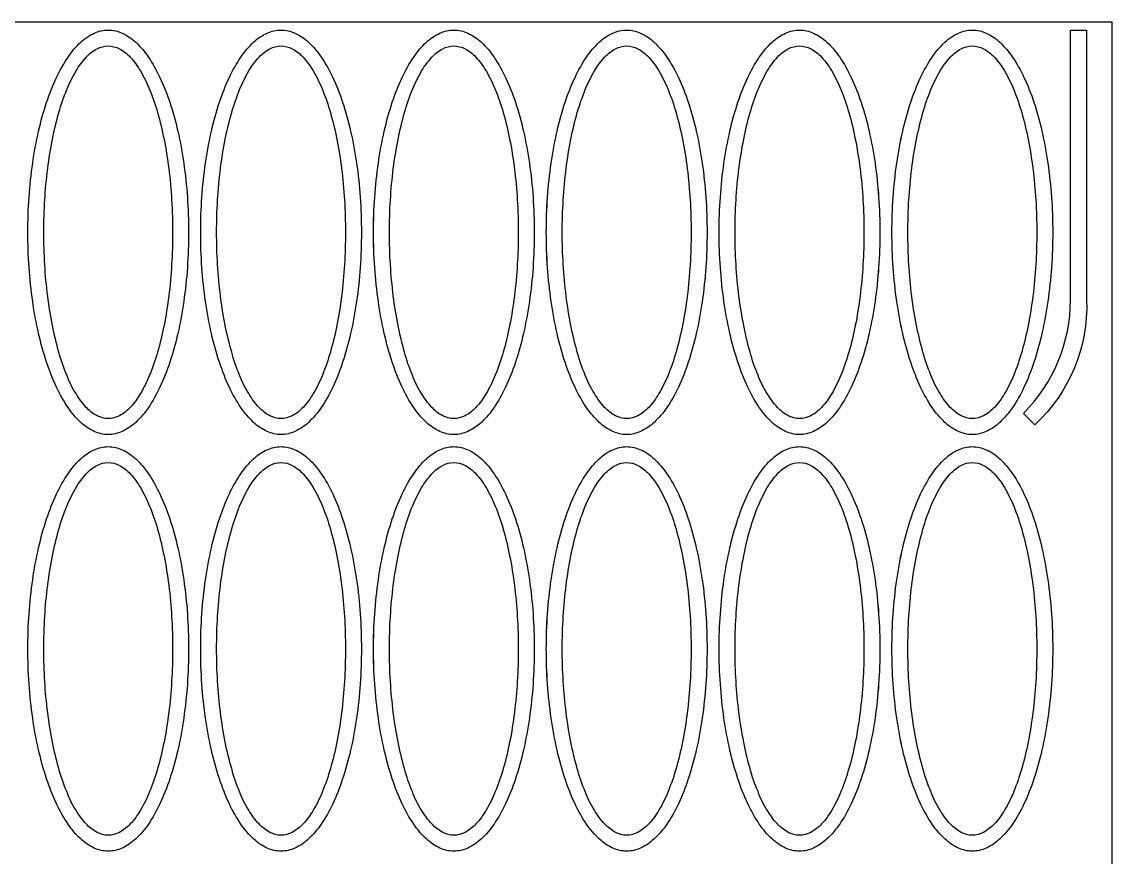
# Model space of a CAD drawing. Extents: x -15 to 2800, y 0 to 2050.
# Drawn here: x 1474 to 2800, y 1034 to 2050 of the extents above; entities that cross this region are included whole.
import ezdxf

# ---------------------------------------------------------------- set-up
doc = ezdxf.new("R2010")
doc.units = 0
doc.header["$LTSCALE"] = 41

msp = doc.modelspace()

# ---------------------------------------------------------------- linework, layer by layer
at = {"layer": 'BORDER_D0_T132.1_RK1_A0_W0_EM1'}
for points in [[(1482.74, 1751.35, -0.017435), (1481.26, 1794.06, -0.017435), (1482.74, 1836.77, -0.01836), (1487.15, 1878.18, -0.020393), (1494.35, 1917.03, -0.023968), (1504.13, 1952.15, -0.02994), (1516.17, 1982.46, -0.039878), (1530.13, 2007.05, -0.056346), (1545.57, 2025.17, -0.081333), (1562.03, 2036.26, -0.106579), (1579, 2040, -0.106579), (1595.97, 2036.26, -0.081333), (1612.43, 2025.17, -0.056346), (1627.87, 2007.05, -0.039878), (1641.83, 1982.46, -0.02994), (1653.87, 1952.15, -0.023968), (1663.65, 1917.03, -0.020393), (1670.85, 1878.18, -0.01836), (1675.26, 1836.77, -0.017435), (1676.74, 1794.06, -0.017435), (1675.26, 1751.35, -0.01836), (1670.85, 1709.94, -0.020393), (1663.65, 1671.09, -0.023968), (1653.87, 1635.97, -0.02994), (1641.83, 1605.66, -0.039879), (1627.87, 1581.07, -0.056346), (1612.43, 1562.95, -0.081333), (1595.97, 1551.86, -0.106579), (1579, 1548.12, -0.106579), (1562.03, 1551.86, -0.081333), (1545.57, 1562.95, -0.056346), (1530.13, 1581.07, -0.039879), (1516.17, 1605.66, -0.029939), (1504.13, 1635.97, -0.023968), (1494.35, 1671.09, -0.020393), (1487.15, 1709.94, -0.01836), (1482.74, 1751.35)], [(1692.93, 1751.35, -0.017435), (1691.44, 1794.06, -0.017435), (1692.93, 1836.77, -0.01836), (1697.33, 1878.18, -0.020393), (1704.54, 1917.03, -0.023968), (1714.31, 1952.15, -0.02994), (1726.35, 1982.46, -0.039878), (1740.31, 2007.05, -0.056346), (1755.75, 2025.17, -0.081333), (1772.21, 2036.26, -0.106579), (1789.18, 2040, -0.106579), (1806.15, 2036.26, -0.081333), (1822.61, 2025.17, -0.056346), (1838.05, 2007.05, -0.039878), (1852.01, 1982.46, -0.02994), (1864.05, 1952.15, -0.023968), (1873.82, 1917.03, -0.020393), (1881.03, 1878.18, -0.01836), (1885.44, 1836.77, -0.017435), (1886.92, 1794.06, -0.017435), (1885.44, 1751.35, -0.01836), (1881.03, 1709.94, -0.020393), (1873.82, 1671.09, -0.023968), (1864.05, 1635.97, -0.02994), (1852.01, 1605.66, -0.039878), (1838.05, 1581.07, -0.056346), (1822.61, 1562.95, -0.081333), (1806.15, 1551.86, -0.106578), (1789.18, 1548.12, -0.106579), (1772.21, 1551.86, -0.081333), (1755.75, 1562.95, -0.056346), (1740.31, 1581.07, -0.039879), (1726.35, 1605.66, -0.02994), (1714.31, 1635.97, -0.023968), (1704.54, 1671.09, -0.020393), (1697.33, 1709.94, -0.01836), (1692.93, 1751.35)], [(1903.1, 1751.35, -0.017435), (1901.62, 1794.06, -0.017435), (1903.1, 1836.77, -0.01836), (1907.51, 1878.18, -0.020393), (1914.71, 1917.03, -0.023968), (1924.49, 1952.15, -0.02994), (1936.53, 1982.46, -0.039878), (1950.49, 2007.05, -0.056346), (1965.93, 2025.17, -0.081333), (1982.39, 2036.26, -0.106579), (1999.36, 2040, -0.106579), (2016.33, 2036.26, -0.081333), (2032.79, 2025.17, -0.056346), (2048.23, 2007.05, -0.039878), (2062.19, 1982.46, -0.02994), (2074.23, 1952.15, -0.023968), (2084, 1917.03, -0.020393), (2091.21, 1878.18, -0.01836), (2095.61, 1836.77, -0.017435), (2097.1, 1794.06, -0.017435), (2095.61, 1751.35, -0.01836), (2091.21, 1709.94, -0.020393), (2084, 1671.09, -0.023968), (2074.23, 1635.97, -0.02994), (2062.19, 1605.66, -0.039879), (2048.23, 1581.07, -0.056346), (2032.79, 1562.95, -0.081333), (2016.33, 1551.86, -0.106579), (1999.36, 1548.12, -0.106579), (1982.39, 1551.86, -0.081333), (1965.93, 1562.95, -0.056346), (1950.49, 1581.07, -0.039879), (1936.53, 1605.66, -0.029939), (1924.49, 1635.97, -0.023968), (1914.71, 1671.09, -0.020393), (1907.51, 1709.94, -0.01836), (1903.1, 1751.35)], [(2113.28, 1751.35, -0.017435), (2111.8, 1794.06, -0.017435), (2113.28, 1836.77, -0.01836), (2117.69, 1878.18, -0.020393), (2124.9, 1917.03, -0.023968), (2134.67, 1952.15, -0.02994), (2146.71, 1982.46, -0.039878), (2160.67, 2007.05, -0.056346), (2176.11, 2025.17, -0.081333), (2192.57, 2036.26, -0.106579), (2209.54, 2040, -0.106579), (2226.51, 2036.26, -0.081333), (2242.97, 2025.17, -0.056346), (2258.41, 2007.05, -0.039878), (2272.37, 1982.46, -0.02994), (2284.41, 1952.15, -0.023968), (2294.19, 1917.03, -0.020393), (2301.39, 1878.18, -0.01836), (2305.79, 1836.77, -0.017435), (2307.28, 1794.06, -0.017435), (2305.79, 1751.35, -0.01836), (2301.39, 1709.94, -0.020393), (2294.19, 1671.09, -0.023968), (2284.41, 1635.97, -0.02994), (2272.37, 1605.66, -0.039879), (2258.41, 1581.07, -0.056346), (2242.97, 1562.95, -0.081333), (2226.51, 1551.86, -0.106578), (2209.54, 1548.12, -0.106578), (2192.57, 1551.86, -0.081333), (2176.11, 1562.95, -0.056346), (2160.67, 1581.07, -0.039878), (2146.71, 1605.66, -0.02994), (2134.67, 1635.97, -0.023968), (2124.9, 1671.09, -0.020393), (2117.69, 1709.94, -0.01836), (2113.28, 1751.35)], [(2323.47, 1751.35, -0.017435), (2321.98, 1794.06, -0.017435), (2323.47, 1836.77, -0.01836), (2327.87, 1878.18, -0.020393), (2335.07, 1917.03, -0.023968), (2344.85, 1952.15, -0.02994), (2356.89, 1982.46, -0.039878), (2370.85, 2007.05, -0.056346), (2386.29, 2025.17, -0.081333), (2402.75, 2036.26, -0.106579), (2419.72, 2040, -0.106579), (2436.69, 2036.26, -0.081333), (2453.15, 2025.17, -0.056347), (2468.59, 2007.05, -0.039878), (2482.55, 1982.46, -0.02994), (2494.59, 1952.15, -0.023968), (2504.36, 1917.03, -0.020393), (2511.57, 1878.18, -0.01836), (2515.98, 1836.77, -0.017435), (2517.46, 1794.06, -0.017435), (2515.98, 1751.35, -0.01836), (2511.57, 1709.94, -0.020393), (2504.36, 1671.09, -0.023968), (2494.59, 1635.97, -0.02994), (2482.55, 1605.66, -0.039878), (2468.59, 1581.07, -0.056347), (2453.15, 1562.95, -0.081333), (2436.69, 1551.86, -0.106578), (2419.72, 1548.12, -0.106578), (2402.75, 1551.86, -0.081333), (2386.29, 1562.95, -0.056346), (2370.85, 1581.07, -0.039879), (2356.89, 1605.66, -0.02994), (2344.85, 1635.97, -0.023968), (2335.07, 1671.09, -0.020393), (2327.87, 1709.94, -0.01836), (2323.47, 1751.35)], [(2533.65, 1751.35, -0.017435), (2532.16, 1794.06, -0.017435), (2533.65, 1836.77, -0.01836), (2538.05, 1878.18, -0.020393), (2545.25, 1917.03, -0.023968), (2555.03, 1952.15, -0.02994), (2567.07, 1982.46, -0.039878), (2581.03, 2007.05, -0.056346), (2596.47, 2025.17, -0.081333), (2612.93, 2036.26, -0.106579), (2629.9, 2040, -0.10658), (2646.87, 2036.26, -0.081333), (2663.33, 2025.17, -0.056346), (2678.77, 2007.05, -0.039878), (2692.73, 1982.46, -0.02994), (2704.77, 1952.15, -0.023968), (2714.54, 1917.03, -0.020393), (2721.75, 1878.18, -0.01836), (2726.16, 1836.77, -0.017435), (2727.64, 1794.06, -0.017435), (2726.16, 1751.35, -0.01836), (2721.75, 1709.94, -0.020393), (2714.54, 1671.09, -0.023968), (2704.77, 1635.97, -0.029939), (2692.73, 1605.66, -0.039879), (2678.77, 1581.07, -0.056346), (2663.33, 1562.95, -0.081333), (2646.87, 1551.86, -0.10658), (2629.9, 1548.12, -0.106578), (2612.93, 1551.86, -0.081333), (2596.47, 1562.95, -0.056346), (2581.03, 1581.07, -0.039879), (2567.07, 1605.66, -0.02994), (2555.03, 1635.97, -0.023968), (2545.25, 1671.09, -0.020393), (2538.05, 1709.94, -0.01836), (2533.65, 1751.35)], [(2768.83, 2040), (2768.83, 1712.08, -0.220731), (2705.85, 1560.03), (2692.03, 1573.85, 0.198912), (2749.28, 1712.08), (2749.28, 2040), (2768.83, 2040)], [(1675.26, 1244.77, -0.01836), (1670.85, 1203.36, -0.020393), (1663.65, 1164.51, -0.023968), (1653.87, 1129.39, -0.02994), (1641.83, 1099.08, -0.039878), (1627.87, 1074.49, -0.056347), (1612.43, 1056.37, -0.081332), (1595.97, 1045.28, -0.106579), (1579, 1041.54, -0.106579), (1562.03, 1045.28, -0.081332), (1545.57, 1056.37, -0.056347), (1530.13, 1074.49, -0.039878), (1516.17, 1099.08, -0.029939), (1504.13, 1129.39, -0.023968), (1494.35, 1164.51, -0.020393), (1487.15, 1203.36, -0.01836), (1482.74, 1244.77, -0.017435), (1481.26, 1287.48, -0.017435), (1482.74, 1330.19, -0.01836), (1487.15, 1371.6, -0.020393), (1494.35, 1410.45, -0.023968), (1504.13, 1445.57, -0.029939), (1516.17, 1475.88, -0.039878), (1530.13, 1500.47, -0.056347), (1545.57, 1518.59, -0.081332), (1562.03, 1529.68, -0.10658), (1579, 1533.42, -0.10658), (1595.97, 1529.68, -0.081332), (1612.43, 1518.59, -0.056347), (1627.87, 1500.47, -0.039878), (1641.83, 1475.88, -0.02994), (1653.87, 1445.57, -0.023968), (1663.65, 1410.45, -0.020393), (1670.85, 1371.6, -0.01836), (1675.26, 1330.19, -0.017435), (1676.74, 1287.48, -0.017435), (1675.26, 1244.77)], [(1885.44, 1244.77, -0.01836), (1881.03, 1203.36, -0.020393), (1873.82, 1164.51, -0.023968), (1864.05, 1129.39, -0.02994), (1852.01, 1099.08, -0.039878), (1838.05, 1074.49, -0.056347), (1822.61, 1056.37, -0.081333), (1806.15, 1045.28, -0.106579), (1789.18, 1041.54, -0.106579), (1772.21, 1045.28, -0.081333), (1755.75, 1056.37, -0.056346), (1740.31, 1074.49, -0.039878), (1726.35, 1099.08, -0.02994), (1714.31, 1129.39, -0.023968), (1704.54, 1164.51, -0.020393), (1697.33, 1203.36, -0.01836), (1692.93, 1244.77, -0.017435), (1691.44, 1287.48, -0.017435), (1692.93, 1330.19, -0.01836), (1697.33, 1371.6, -0.020393), (1704.54, 1410.45, -0.023968), (1714.31, 1445.57, -0.02994), (1726.35, 1475.88, -0.039878), (1740.31, 1500.47, -0.056346), (1755.75, 1518.59, -0.081333), (1772.21, 1529.68, -0.10658), (1789.18, 1533.42, -0.106579), (1806.15, 1529.68, -0.081333), (1822.61, 1518.59, -0.056347), (1838.05, 1500.47, -0.039878), (1852.01, 1475.88, -0.02994), (1864.05, 1445.57, -0.023968), (1873.82, 1410.45, -0.020393), (1881.03, 1371.6, -0.01836), (1885.44, 1330.19, -0.017435), (1886.92, 1287.48, -0.017435), (1885.44, 1244.77)], [(2095.61, 1244.77, -0.01836), (2091.21, 1203.36, -0.020393), (2084, 1164.51, -0.023968), (2074.23, 1129.39, -0.02994), (2062.19, 1099.08, -0.039878), (2048.23, 1074.49, -0.056347), (2032.79, 1056.37, -0.081332), (2016.33, 1045.28, -0.106579), (1999.36, 1041.54, -0.106579), (1982.39, 1045.28, -0.081332), (1965.93, 1056.37, -0.056347), (1950.49, 1074.49, -0.039878), (1936.53, 1099.08, -0.029939), (1924.49, 1129.39, -0.023968), (1914.71, 1164.51, -0.020393), (1907.51, 1203.36, -0.01836), (1903.1, 1244.77, -0.017435), (1901.62, 1287.48, -0.017435), (1903.1, 1330.19, -0.01836), (1907.51, 1371.6, -0.020393), (1914.71, 1410.45, -0.023968), (1924.49, 1445.57, -0.029939), (1936.53, 1475.88, -0.039878), (1950.49, 1500.47, -0.056347), (1965.93, 1518.59, -0.081332), (1982.39, 1529.68, -0.10658), (1999.36, 1533.42, -0.10658), (2016.33, 1529.68, -0.081332), (2032.79, 1518.59, -0.056347), (2048.23, 1500.47, -0.039878), (2062.19, 1475.88, -0.029939), (2074.23, 1445.57, -0.023968), (2084, 1410.45, -0.020393), (2091.21, 1371.6, -0.01836), (2095.61, 1330.19, -0.017435), (2097.1, 1287.48, -0.017435), (2095.61, 1244.77)], [(2305.79, 1244.77, -0.01836), (2301.39, 1203.36, -0.020393), (2294.19, 1164.51, -0.023968), (2284.41, 1129.39, -0.02994), (2272.37, 1099.08, -0.039878), (2258.41, 1074.49, -0.056346), (2242.97, 1056.37, -0.081333), (2226.51, 1045.28, -0.106579), (2209.54, 1041.54, -0.106579), (2192.57, 1045.28, -0.081333), (2176.11, 1056.37, -0.056347), (2160.67, 1074.49, -0.039878), (2146.71, 1099.08, -0.02994), (2134.67, 1129.39, -0.023968), (2124.9, 1164.51, -0.020393), (2117.69, 1203.36, -0.01836), (2113.28, 1244.77, -0.017435), (2111.8, 1287.48, -0.017435), (2113.28, 1330.19, -0.01836), (2117.69, 1371.6, -0.020393), (2124.9, 1410.45, -0.023968), (2134.67, 1445.57, -0.02994), (2146.71, 1475.88, -0.039878), (2160.67, 1500.47, -0.056347), (2176.11, 1518.59, -0.081333), (2192.57, 1529.68, -0.106579), (2209.54, 1533.42, -0.106579), (2226.51, 1529.68, -0.081333), (2242.97, 1518.59, -0.056346), (2258.41, 1500.47, -0.039878), (2272.37, 1475.88, -0.02994), (2284.41, 1445.57, -0.023968), (2294.19, 1410.45, -0.020393), (2301.39, 1371.6, -0.01836), (2305.79, 1330.19, -0.017435), (2307.28, 1287.48, -0.017435), (2305.79, 1244.77)], [(2515.98, 1244.77, -0.01836), (2511.57, 1203.36, -0.020393), (2504.36, 1164.51, -0.023968), (2494.59, 1129.39, -0.02994), (2482.55, 1099.08, -0.039878), (2468.59, 1074.49, -0.056347), (2453.15, 1056.37, -0.081333), (2436.69, 1045.28, -0.106579), (2419.72, 1041.54, -0.106579), (2402.75, 1045.28, -0.081333), (2386.29, 1056.37, -0.056346), (2370.85, 1074.49, -0.039878), (2356.89, 1099.08, -0.02994), (2344.85, 1129.39, -0.023968), (2335.07, 1164.51, -0.020393), (2327.87, 1203.36, -0.01836), (2323.47, 1244.77, -0.017435), (2321.98, 1287.48, -0.017435), (2323.47, 1330.19, -0.01836), (2327.87, 1371.6, -0.020393), (2335.07, 1410.45, -0.023968), (2344.85, 1445.57, -0.02994), (2356.89, 1475.88, -0.039878), (2370.85, 1500.47, -0.056346), (2386.29, 1518.59, -0.081333), (2402.75, 1529.68, -0.106579), (2419.72, 1533.42, -0.106579), (2436.69, 1529.68, -0.081333), (2453.15, 1518.59, -0.056347), (2468.59, 1500.47, -0.039878), (2482.55, 1475.88, -0.02994), (2494.59, 1445.57, -0.023968), (2504.36, 1410.45, -0.020393), (2511.57, 1371.6, -0.01836), (2515.98, 1330.19, -0.017435), (2517.46, 1287.48, -0.017435), (2515.98, 1244.77)], [(2727.64, 1287.48, -0.017435), (2726.16, 1244.77, -0.01836), (2721.75, 1203.36, -0.020393), (2714.54, 1164.51, -0.023968), (2704.77, 1129.39, -0.029939), (2692.73, 1099.08, -0.039878), (2678.77, 1074.49, -0.056346), (2663.33, 1056.37, -0.081333), (2646.87, 1045.28, -0.10658), (2629.9, 1041.54, -0.106579), (2612.93, 1045.28, -0.081333), (2596.47, 1056.37, -0.056346), (2581.03, 1074.49, -0.039878), (2567.07, 1099.08, -0.02994), (2555.03, 1129.39, -0.023968), (2545.25, 1164.51, -0.020393), (2538.05, 1203.36, -0.01836), (2533.65, 1244.77, -0.017435), (2532.16, 1287.48, -0.017435), (2533.65, 1330.19, -0.01836), (2538.05, 1371.6, -0.020393), (2545.25, 1410.45, -0.023968), (2555.03, 1445.57, -0.02994), (2567.07, 1475.88, -0.039878), (2581.03, 1500.47, -0.056346), (2596.47, 1518.59, -0.081333), (2612.93, 1529.68, -0.106579), (2629.9, 1533.42, -0.10658), (2646.87, 1529.68, -0.081333), (2663.33, 1518.59, -0.056346), (2678.77, 1500.47, -0.039878), (2692.73, 1475.88, -0.029939), (2704.77, 1445.57, -0.023968), (2714.54, 1410.45, -0.020393), (2721.75, 1371.6, -0.01836), (2726.16, 1330.19, -0.017435), (2727.64, 1287.48)]]:
    msp.add_lwpolyline(points, format="xyb", close=True, dxfattribs=at)
at = {"layer": 'BORDER_D0_T132_RK1_A0_W0_EM1_RI1_ID0021'}
for points in [[(1579, 2040, -0.106572), (1595.97, 2036.26, -0.08133), (1612.43, 2025.17, -0.056348), (1627.87, 2007.05, -0.039883), (1641.83, 1982.46, -0.029934), (1653.87, 1952.15, -0.02397), (1663.64, 1917.03, -0.020392), (1670.85, 1878.18, -0.01836), (1675.25, 1836.77, -0.017437), (1676.74, 1794.06, -0.017437), (1675.25, 1751.35, -0.01836), (1670.85, 1709.94, -0.020392), (1663.64, 1671.09, -0.02397), (1653.87, 1635.97, -0.029934), (1641.83, 1605.66, -0.039883), (1627.87, 1581.07, -0.056348), (1612.43, 1562.95, -0.08133), (1595.97, 1551.86, -0.106572), (1579, 1548.12, -0.106572), (1562.03, 1551.86, -0.081329), (1545.57, 1562.95, -0.056349), (1530.13, 1581.07, -0.039882), (1516.17, 1605.66, -0.029934), (1504.13, 1635.97, -0.02397), (1494.36, 1671.09, -0.020392), (1487.15, 1709.94, -0.01836), (1482.75, 1751.35, -0.017437), (1481.26, 1794.06, -0.017436), (1482.75, 1836.77, -0.01836), (1487.15, 1878.18, -0.020392), (1494.36, 1917.03, -0.02397), (1504.13, 1952.15, -0.029934), (1516.17, 1982.46, -0.039882), (1530.13, 2007.05, -0.056348), (1545.57, 2025.17, -0.081329), (1562.03, 2036.26, -0.106572), (1579, 2040)], [(1789.18, 2040, -0.106572), (1806.15, 2036.26, -0.08133), (1822.61, 2025.17, -0.056348), (1838.05, 2007.05, -0.039883), (1852.01, 1982.46, -0.029934), (1864.05, 1952.15, -0.02397), (1873.82, 1917.03, -0.020392), (1881.03, 1878.18, -0.01836), (1885.43, 1836.77, -0.017437), (1886.92, 1794.06, -0.017437), (1885.43, 1751.35, -0.01836), (1881.03, 1709.94, -0.020392), (1873.82, 1671.09, -0.02397), (1864.05, 1635.97, -0.029934), (1852.01, 1605.66, -0.039883), (1838.05, 1581.07, -0.056348), (1822.61, 1562.95, -0.08133), (1806.15, 1551.86, -0.106572), (1789.18, 1548.12, -0.106572), (1772.21, 1551.86, -0.081329), (1755.75, 1562.95, -0.056349), (1740.31, 1581.07, -0.039882), (1726.35, 1605.66, -0.029934), (1714.31, 1635.97, -0.02397), (1704.54, 1671.09, -0.020392), (1697.33, 1709.94, -0.01836), (1692.93, 1751.35, -0.017437), (1691.44, 1794.06, -0.017436), (1692.93, 1836.77, -0.01836), (1697.33, 1878.18, -0.020392), (1704.54, 1917.03, -0.02397), (1714.31, 1952.15, -0.029934), (1726.35, 1982.46, -0.039882), (1740.31, 2007.05, -0.056348), (1755.75, 2025.17, -0.081329), (1772.21, 2036.26, -0.106572), (1789.18, 2040)], [(1999.36, 2040, -0.106572), (2016.33, 2036.26, -0.08133), (2032.79, 2025.17, -0.056348), (2048.23, 2007.05, -0.039882), (2062.19, 1982.46, -0.029934), (2074.23, 1952.15, -0.02397), (2084, 1917.03, -0.020392), (2091.21, 1878.18, -0.01836), (2095.61, 1836.77, -0.017437), (2097.1, 1794.06, -0.017437), (2095.61, 1751.35, -0.01836), (2091.21, 1709.94, -0.020392), (2084, 1671.09, -0.02397), (2074.23, 1635.97, -0.029934), (2062.19, 1605.66, -0.039882), (2048.23, 1581.07, -0.056348), (2032.79, 1562.95, -0.08133), (2016.33, 1551.86, -0.106572), (1999.36, 1548.12, -0.106572), (1982.39, 1551.86, -0.08133), (1965.93, 1562.95, -0.056348), (1950.49, 1581.07, -0.039882), (1936.53, 1605.66, -0.029934), (1924.49, 1635.97, -0.02397), (1914.72, 1671.09, -0.020392), (1907.51, 1709.94, -0.01836), (1903.11, 1751.35, -0.017437), (1901.62, 1794.06, -0.017436), (1903.11, 1836.77, -0.01836), (1907.51, 1878.18, -0.020392), (1914.72, 1917.03, -0.02397), (1924.49, 1952.15, -0.029934), (1936.53, 1982.46, -0.039882), (1950.49, 2007.05, -0.056348), (1965.93, 2025.17, -0.08133), (1982.39, 2036.26, -0.106572), (1999.36, 2040)], [(2209.54, 2040, -0.106572), (2226.51, 2036.26, -0.081329), (2242.97, 2025.17, -0.056348), (2258.41, 2007.05, -0.039882), (2272.37, 1982.46, -0.029934), (2284.41, 1952.15, -0.02397), (2294.18, 1917.03, -0.020392), (2301.39, 1878.18, -0.01836), (2305.79, 1836.77, -0.017437), (2307.28, 1794.06, -0.017437), (2305.79, 1751.35, -0.01836), (2301.39, 1709.94, -0.020392), (2294.18, 1671.09, -0.02397), (2284.41, 1635.97, -0.029934), (2272.37, 1605.66, -0.039882), (2258.41, 1581.07, -0.056349), (2242.97, 1562.95, -0.081329), (2226.51, 1551.86, -0.106572), (2209.54, 1548.12, -0.106572), (2192.57, 1551.86, -0.081329), (2176.11, 1562.95, -0.056348), (2160.67, 1581.07, -0.039883), (2146.71, 1605.66, -0.029934), (2134.67, 1635.97, -0.02397), (2124.9, 1671.09, -0.020392), (2117.69, 1709.94, -0.01836), (2113.29, 1751.35, -0.017437), (2111.8, 1794.06, -0.017436), (2113.29, 1836.77, -0.01836), (2117.69, 1878.18, -0.020392), (2124.9, 1917.03, -0.02397), (2134.67, 1952.15, -0.029934), (2146.71, 1982.46, -0.039883), (2160.67, 2007.05, -0.056348), (2176.11, 2025.17, -0.081329), (2192.57, 2036.26, -0.106572), (2209.54, 2040)], [(2419.72, 2040, -0.106572), (2436.69, 2036.26, -0.081329), (2453.15, 2025.17, -0.056349), (2468.59, 2007.05, -0.039882), (2482.55, 1982.46, -0.029934), (2494.59, 1952.15, -0.02397), (2504.36, 1917.03, -0.020392), (2511.57, 1878.18, -0.01836), (2515.97, 1836.77, -0.017437), (2517.46, 1794.06, -0.017437), (2515.97, 1751.35, -0.01836), (2511.57, 1709.94, -0.020392), (2504.36, 1671.09, -0.02397), (2494.59, 1635.97, -0.029934), (2482.55, 1605.66, -0.039882), (2468.59, 1581.07, -0.056349), (2453.15, 1562.95, -0.081329), (2436.69, 1551.86, -0.106572), (2419.72, 1548.12, -0.106572), (2402.75, 1551.86, -0.081329), (2386.29, 1562.95, -0.056348), (2370.85, 1581.07, -0.039883), (2356.89, 1605.66, -0.029934), (2344.85, 1635.97, -0.02397), (2335.08, 1671.09, -0.020392), (2327.87, 1709.94, -0.01836), (2323.47, 1751.35, -0.017437), (2321.98, 1794.06, -0.017436), (2323.47, 1836.77, -0.01836), (2327.87, 1878.18, -0.020392), (2335.08, 1917.03, -0.02397), (2344.85, 1952.15, -0.029934), (2356.89, 1982.46, -0.039883), (2370.85, 2007.05, -0.056348), (2386.29, 2025.17, -0.081329), (2402.75, 2036.26, -0.106572), (2419.72, 2040)], [(2629.9, 2040, -0.106572), (2646.87, 2036.26, -0.081329), (2663.33, 2025.17, -0.056348), (2678.77, 2007.05, -0.039882), (2692.73, 1982.46, -0.029934), (2704.77, 1952.15, -0.02397), (2714.54, 1917.03, -0.020392), (2721.75, 1878.18, -0.01836), (2726.15, 1836.77, -0.017437), (2727.64, 1794.06, -0.017437), (2726.15, 1751.35, -0.01836), (2721.75, 1709.94, -0.020392), (2714.54, 1671.09, -0.02397), (2704.77, 1635.97, -0.029934), (2692.73, 1605.66, -0.039882), (2678.77, 1581.07, -0.056349), (2663.33, 1562.95, -0.081329), (2646.87, 1551.86, -0.106572), (2629.9, 1548.12, -0.106572), (2612.93, 1551.86, -0.081329), (2596.47, 1562.95, -0.056348), (2581.03, 1581.07, -0.039883), (2567.07, 1605.66, -0.029934), (2555.03, 1635.97, -0.02397), (2545.26, 1671.09, -0.020392), (2538.05, 1709.94, -0.01836), (2533.65, 1751.35, -0.017437), (2532.16, 1794.06, -0.017436), (2533.65, 1836.77, -0.01836), (2538.05, 1878.18, -0.020392), (2545.26, 1917.03, -0.02397), (2555.03, 1952.15, -0.029934), (2567.07, 1982.46, -0.039883), (2581.03, 2007.05, -0.056348), (2596.47, 2025.17, -0.081329), (2612.93, 2036.26, -0.106572), (2629.9, 2040)], [(1579, 1533.42, -0.106572), (1595.97, 1529.68, -0.081329), (1612.43, 1518.59, -0.056349), (1627.87, 1500.47, -0.039882), (1641.83, 1475.88, -0.029934), (1653.87, 1445.57, -0.02397), (1663.64, 1410.45, -0.020392), (1670.85, 1371.6, -0.01836), (1675.25, 1330.19, -0.017437), (1676.74, 1287.48, -0.017437), (1675.25, 1244.77, -0.01836), (1670.85, 1203.36, -0.020392), (1663.64, 1164.51, -0.02397), (1653.87, 1129.39, -0.029934), (1641.83, 1099.08, -0.039883), (1627.87, 1074.49, -0.056348), (1612.43, 1056.37, -0.08133), (1595.97, 1045.28, -0.106572), (1579, 1041.54, -0.106572), (1562.03, 1045.28, -0.081329), (1545.57, 1056.37, -0.056349), (1530.13, 1074.49, -0.039882), (1516.17, 1099.08, -0.029934), (1504.13, 1129.39, -0.02397), (1494.36, 1164.51, -0.020392), (1487.15, 1203.36, -0.01836), (1482.75, 1244.77, -0.017436), (1481.26, 1287.48, -0.017437), (1482.75, 1330.19, -0.01836), (1487.15, 1371.6, -0.020392), (1494.36, 1410.45, -0.02397), (1504.13, 1445.57, -0.029934), (1516.17, 1475.88, -0.039882), (1530.13, 1500.47, -0.056349), (1545.57, 1518.59, -0.081329), (1562.03, 1529.68, -0.106572), (1579, 1533.42)], [(1789.18, 1533.42, -0.106572), (1806.15, 1529.68, -0.081329), (1822.61, 1518.59, -0.056349), (1838.05, 1500.47, -0.039882), (1852.01, 1475.88, -0.029934), (1864.05, 1445.57, -0.02397), (1873.82, 1410.45, -0.020392), (1881.03, 1371.6, -0.01836), (1885.43, 1330.19, -0.017437), (1886.92, 1287.48, -0.017437), (1885.43, 1244.77, -0.01836), (1881.03, 1203.36, -0.020392), (1873.82, 1164.51, -0.02397), (1864.05, 1129.39, -0.029934), (1852.01, 1099.08, -0.039883), (1838.05, 1074.49, -0.056348), (1822.61, 1056.37, -0.08133), (1806.15, 1045.28, -0.106572), (1789.18, 1041.54, -0.106572), (1772.21, 1045.28, -0.081329), (1755.75, 1056.37, -0.056349), (1740.31, 1074.49, -0.039882), (1726.35, 1099.08, -0.029934), (1714.31, 1129.39, -0.02397), (1704.54, 1164.51, -0.020392), (1697.33, 1203.36, -0.01836), (1692.93, 1244.77, -0.017436), (1691.44, 1287.48, -0.017437), (1692.93, 1330.19, -0.01836), (1697.33, 1371.6, -0.020392), (1704.54, 1410.45, -0.02397), (1714.31, 1445.57, -0.029934), (1726.35, 1475.88, -0.039882), (1740.31, 1500.47, -0.056349), (1755.75, 1518.59, -0.081329), (1772.21, 1529.68, -0.106572), (1789.18, 1533.42)], [(1999.36, 1533.42, -0.106572), (2016.33, 1529.68, -0.081329), (2032.79, 1518.59, -0.056349), (2048.23, 1500.47, -0.039882), (2062.19, 1475.88, -0.029934), (2074.23, 1445.57, -0.02397), (2084, 1410.45, -0.020392), (2091.21, 1371.6, -0.01836), (2095.61, 1330.19, -0.017437), (2097.1, 1287.48, -0.017437), (2095.61, 1244.77, -0.01836), (2091.21, 1203.36, -0.020392), (2084, 1164.51, -0.02397), (2074.23, 1129.39, -0.029934), (2062.19, 1099.08, -0.039882), (2048.23, 1074.49, -0.056348), (2032.79, 1056.37, -0.08133), (2016.33, 1045.28, -0.106572), (1999.36, 1041.54, -0.106572), (1982.39, 1045.28, -0.08133), (1965.93, 1056.37, -0.056348), (1950.49, 1074.49, -0.039882), (1936.53, 1099.08, -0.029934), (1924.49, 1129.39, -0.02397), (1914.72, 1164.51, -0.020392), (1907.51, 1203.36, -0.01836), (1903.11, 1244.77, -0.017436), (1901.62, 1287.48, -0.017437), (1903.11, 1330.19, -0.01836), (1907.51, 1371.6, -0.020392), (1914.72, 1410.45, -0.02397), (1924.49, 1445.57, -0.029934), (1936.53, 1475.88, -0.039882), (1950.49, 1500.47, -0.056349), (1965.93, 1518.59, -0.081329), (1982.39, 1529.68, -0.106572), (1999.36, 1533.42)], [(2209.54, 1533.42, -0.106572), (2226.51, 1529.68, -0.081329), (2242.97, 1518.59, -0.056349), (2258.41, 1500.47, -0.039882), (2272.37, 1475.88, -0.029934), (2284.41, 1445.57, -0.02397), (2294.18, 1410.45, -0.020392), (2301.39, 1371.6, -0.01836), (2305.79, 1330.19, -0.017437), (2307.28, 1287.48, -0.017437), (2305.79, 1244.77, -0.01836), (2301.39, 1203.36, -0.020392), (2294.18, 1164.51, -0.02397), (2284.41, 1129.39, -0.029934), (2272.37, 1099.08, -0.039882), (2258.41, 1074.49, -0.056349), (2242.97, 1056.37, -0.081329), (2226.51, 1045.28, -0.106572), (2209.54, 1041.54, -0.106572), (2192.57, 1045.28, -0.081329), (2176.11, 1056.37, -0.056348), (2160.67, 1074.49, -0.039883), (2146.71, 1099.08, -0.029934), (2134.67, 1129.39, -0.02397), (2124.9, 1164.51, -0.020392), (2117.69, 1203.36, -0.01836), (2113.29, 1244.77, -0.017436), (2111.8, 1287.48, -0.017437), (2113.29, 1330.19, -0.01836), (2117.69, 1371.6, -0.020392), (2124.9, 1410.45, -0.02397), (2134.67, 1445.57, -0.029934), (2146.71, 1475.88, -0.039883), (2160.67, 1500.47, -0.056349), (2176.11, 1518.59, -0.081329), (2192.57, 1529.68, -0.106572), (2209.54, 1533.42)], [(2419.72, 1533.42, -0.106572), (2436.69, 1529.68, -0.081329), (2453.15, 1518.59, -0.056349), (2468.59, 1500.47, -0.039882), (2482.55, 1475.88, -0.029934), (2494.59, 1445.57, -0.02397), (2504.36, 1410.45, -0.020392), (2511.57, 1371.6, -0.01836), (2515.97, 1330.19, -0.017437), (2517.46, 1287.48, -0.017437), (2515.97, 1244.77, -0.01836), (2511.57, 1203.36, -0.020392), (2504.36, 1164.51, -0.02397), (2494.59, 1129.39, -0.029934), (2482.55, 1099.08, -0.039882), (2468.59, 1074.49, -0.056349), (2453.15, 1056.37, -0.081329), (2436.69, 1045.28, -0.106572), (2419.72, 1041.54, -0.106572), (2402.75, 1045.28, -0.081329), (2386.29, 1056.37, -0.056348), (2370.85, 1074.49, -0.039883), (2356.89, 1099.08, -0.029934), (2344.85, 1129.39, -0.02397), (2335.08, 1164.51, -0.020392), (2327.87, 1203.36, -0.01836), (2323.47, 1244.77, -0.017436), (2321.98, 1287.48, -0.017437), (2323.47, 1330.19, -0.01836), (2327.87, 1371.6, -0.020392), (2335.08, 1410.45, -0.02397), (2344.85, 1445.57, -0.029934), (2356.89, 1475.88, -0.039882), (2370.85, 1500.47, -0.056349), (2386.29, 1518.59, -0.081329), (2402.75, 1529.68, -0.106572), (2419.72, 1533.42)], [(2629.9, 1533.42, -0.106572), (2646.87, 1529.68, -0.081329), (2663.33, 1518.59, -0.056349), (2678.77, 1500.47, -0.039882), (2692.73, 1475.88, -0.029934), (2704.77, 1445.57, -0.02397), (2714.54, 1410.45, -0.020392), (2721.75, 1371.6, -0.01836), (2726.15, 1330.19, -0.017437), (2727.64, 1287.48, -0.017437), (2726.15, 1244.77, -0.01836), (2721.75, 1203.36, -0.020392), (2714.54, 1164.51, -0.02397), (2704.77, 1129.39, -0.029934), (2692.73, 1099.08, -0.039882), (2678.77, 1074.49, -0.056349), (2663.33, 1056.37, -0.081329), (2646.87, 1045.28, -0.106572), (2629.9, 1041.54, -0.106572), (2612.93, 1045.28, -0.081329), (2596.47, 1056.37, -0.056348), (2581.03, 1074.49, -0.039883), (2567.07, 1099.08, -0.029934), (2555.03, 1129.39, -0.02397), (2545.26, 1164.51, -0.020392), (2538.05, 1203.36, -0.01836), (2533.65, 1244.77, -0.017436), (2532.16, 1287.48, -0.017437), (2533.65, 1330.19, -0.01836), (2538.05, 1371.6, -0.020392), (2545.26, 1410.45, -0.02397), (2555.03, 1445.57, -0.029934), (2567.07, 1475.88, -0.039883), (2581.03, 1500.47, -0.056349), (2596.47, 1518.59, -0.081329), (2612.93, 1529.68, -0.106572), (2629.9, 1533.42)]]:
    msp.add_lwpolyline(points, format="xyb", close=True, dxfattribs=at)
at = {"layer": 'BORDER_D0_T132_RK1_A0_W0_EM1_RI1_ID0028'}
msp.add_lwpolyline([(2749.28, 1712.08), (2749.28, 2040), (2768.83, 2040), (2768.83, 1712.08, -0.220734), (2705.85, 1560.03), (2692.03, 1573.86, 0.198903), (2749.28, 1712.08)], format="xyb", close=True, dxfattribs=at)
at = {"layer": 'CONTOUR_D0'}
for points in [[(1579, 2020.61, -0.121126), (1592.61, 2017.17, -0.084995), (1605.8, 2006.95, -0.05459), (1618.17, 1990.26, -0.03689), (1629.36, 1967.6, -0.026939), (1639.02, 1939.68, -0.021226), (1646.85, 1907.33, -0.017888), (1652.62, 1871.54, -0.016018), (1656.16, 1833.4, -0.015176), (1657.35, 1794.06, -0.015176), (1656.16, 1754.72, -0.016018), (1652.62, 1716.58, -0.017888), (1646.85, 1680.79, -0.021226), (1639.02, 1648.44, -0.026947), (1629.36, 1620.51, -0.036877), (1618.17, 1597.86, -0.054568), (1605.8, 1581.18, -0.085027), (1592.61, 1570.95, -0.121126), (1579, 1567.51, -0.12104), (1565.4, 1570.95, -0.085068), (1552.2, 1581.18, -0.054568), (1539.83, 1597.86, -0.066481), (1528.64, 1620.51, -0.043161), (1518.98, 1648.44, -0.021226), (1511.15, 1680.79, -0.017888), (1505.38, 1716.58, -0.016018), (1501.84, 1754.72, -0.015176), (1500.65, 1794.06, -0.015176), (1501.84, 1833.4, -0.016018), (1505.38, 1871.54, -0.017888), (1511.15, 1907.33, -0.021226), (1518.98, 1939.68, -0.026939), (1528.64, 1967.6, -0.03689), (1539.83, 1990.26, -0.05459), (1552.2, 2006.95, -0.085036), (1565.4, 2017.17, -0.12104), (1579, 2020.61)], [(1789.18, 2020.61, -0.121126), (1802.79, 2017.17, -0.084995), (1815.98, 2006.95, -0.05459), (1828.35, 1990.26, -0.03689), (1839.54, 1967.6, -0.026939), (1849.2, 1939.68, -0.021226), (1857.03, 1907.33, -0.017888), (1862.8, 1871.54, -0.016018), (1866.34, 1833.4, -0.015176), (1867.53, 1794.06, -0.015176), (1866.34, 1754.72, -0.016018), (1862.8, 1716.58, -0.017888), (1857.03, 1680.79, -0.021226), (1849.2, 1648.44, -0.026947), (1839.54, 1620.51, -0.036877), (1828.35, 1597.86, -0.054568), (1815.98, 1581.18, -0.085027), (1802.79, 1570.95, -0.121126), (1789.18, 1567.51, -0.12104), (1775.58, 1570.95, -0.085068), (1762.38, 1581.18, -0.054568), (1750.01, 1597.86, -0.066481), (1738.82, 1620.51, -0.043161), (1729.16, 1648.44, -0.021226), (1721.33, 1680.79, -0.017888), (1715.56, 1716.58, -0.016018), (1712.02, 1754.72, -0.015176), (1710.83, 1794.06, -0.015176), (1712.02, 1833.4, -0.016018), (1715.56, 1871.54, -0.017888), (1721.33, 1907.33, -0.021226), (1729.16, 1939.68, -0.026939), (1738.82, 1967.6, -0.03689), (1750.01, 1990.26, -0.05459), (1762.38, 2006.95, -0.085036), (1775.58, 2017.17, -0.12104), (1789.18, 2020.61)], [(1999.36, 2020.61, -0.121126), (2012.97, 2017.17, -0.084995), (2026.16, 2006.95, -0.05459), (2038.53, 1990.26, -0.03689), (2049.72, 1967.6, -0.026939), (2059.38, 1939.68, -0.021226), (2067.21, 1907.33, -0.017888), (2072.98, 1871.54, -0.016018), (2076.52, 1833.4, -0.015176), (2077.71, 1794.06, -0.015176), (2076.52, 1754.72, -0.016018), (2072.98, 1716.58, -0.017888), (2067.21, 1680.79, -0.021226), (2059.38, 1648.44, -0.026947), (2049.72, 1620.51, -0.036877), (2038.53, 1597.86, -0.054568), (2026.16, 1581.18, -0.085027), (2012.97, 1570.95, -0.121126), (1999.36, 1567.51, -0.12104), (1985.76, 1570.95, -0.085068), (1972.56, 1581.18, -0.054569), (1960.19, 1597.86, -0.066481), (1949, 1620.51, -0.043161), (1939.34, 1648.44, -0.021226), (1931.51, 1680.79, -0.017888), (1925.74, 1716.58, -0.016018), (1922.2, 1754.72, -0.015176), (1921.01, 1794.06, -0.015176), (1922.2, 1833.4, -0.016018), (1925.74, 1871.54, -0.017888), (1931.51, 1907.33, -0.021226), (1939.34, 1939.68, -0.026939), (1949, 1967.6, -0.03689), (1960.19, 1990.26, -0.05459), (1972.56, 2006.95, -0.085036), (1985.76, 2017.17, -0.12104), (1999.36, 2020.61)], [(2209.54, 2020.61, -0.121127), (2223.15, 2017.17, -0.084995), (2236.34, 2006.95, -0.054589), (2248.71, 1990.26, -0.03689), (2259.9, 1967.6, -0.026939), (2269.56, 1939.68, -0.021226), (2277.39, 1907.33, -0.017888), (2283.16, 1871.54, -0.016018), (2286.7, 1833.4, -0.015176), (2287.89, 1794.06, -0.015176), (2286.7, 1754.72, -0.016018), (2283.16, 1716.58, -0.017888), (2277.39, 1680.79, -0.021226), (2269.56, 1648.44, -0.026947), (2259.9, 1620.51, -0.036877), (2248.71, 1597.86, -0.054568), (2236.34, 1581.18, -0.085027), (2223.15, 1570.95, -0.121127), (2209.54, 1567.51, -0.121041), (2195.94, 1570.95, -0.085068), (2182.74, 1581.18, -0.054568), (2170.37, 1597.86, -0.066482), (2159.18, 1620.51, -0.043161), (2149.52, 1648.44, -0.021226), (2141.69, 1680.79, -0.017888), (2135.92, 1716.58, -0.016018), (2132.38, 1754.72, -0.015176), (2131.19, 1794.06, -0.015176), (2132.38, 1833.4, -0.016018), (2135.92, 1871.54, -0.017888), (2141.69, 1907.33, -0.021226), (2149.52, 1939.68, -0.026939), (2159.18, 1967.6, -0.036891), (2170.37, 1990.26, -0.054589), (2182.74, 2006.95, -0.085036), (2195.94, 2017.17, -0.121041), (2209.54, 2020.61)], [(2419.72, 2020.61, -0.121127), (2433.33, 2017.17, -0.084995), (2446.52, 2006.95, -0.054589), (2458.89, 1990.26, -0.03689), (2470.08, 1967.6, -0.026939), (2479.74, 1939.68, -0.021226), (2487.57, 1907.33, -0.017888), (2493.34, 1871.54, -0.016018), (2496.88, 1833.4, -0.015176), (2498.07, 1794.06, -0.015176), (2496.88, 1754.72, -0.016018), (2493.34, 1716.58, -0.017888), (2487.57, 1680.79, -0.021226), (2479.74, 1648.44, -0.026947), (2470.08, 1620.51, -0.036877), (2458.89, 1597.86, -0.054568), (2446.52, 1581.18, -0.085027), (2433.33, 1570.95, -0.121127), (2419.72, 1567.51, -0.121041), (2406.12, 1570.95, -0.085068), (2392.92, 1581.18, -0.054568), (2380.55, 1597.86, -0.066481), (2369.36, 1620.51, -0.043161), (2359.7, 1648.44, -0.021226), (2351.87, 1680.79, -0.017888), (2346.1, 1716.58, -0.016018), (2342.56, 1754.72, -0.015176), (2341.37, 1794.06, -0.015176), (2342.56, 1833.4, -0.016018), (2346.1, 1871.54, -0.017888), (2351.87, 1907.33, -0.021226), (2359.7, 1939.68, -0.026939), (2369.36, 1967.6, -0.03689), (2380.55, 1990.26, -0.054589), (2392.92, 2006.95, -0.085036), (2406.12, 2017.17, -0.121041), (2419.72, 2020.61)], [(2629.9, 2020.61, -0.121127), (2643.51, 2017.17, -0.084995), (2656.7, 2006.95, -0.054589), (2669.07, 1990.26, -0.03689), (2680.26, 1967.6, -0.026939), (2689.92, 1939.68, -0.021226), (2697.75, 1907.33, -0.017888), (2703.52, 1871.54, -0.016018), (2707.06, 1833.4, -0.015176), (2708.25, 1794.06, -0.015176), (2707.06, 1754.72, -0.016018), (2703.52, 1716.58, -0.017888), (2697.75, 1680.79, -0.021226), (2689.92, 1648.44, -0.026947), (2680.26, 1620.51, -0.036877), (2669.07, 1597.86, -0.054568), (2656.7, 1581.18, -0.085027), (2643.51, 1570.95, -0.121127), (2629.9, 1567.51, -0.121041), (2616.3, 1570.95, -0.085068), (2603.1, 1581.18, -0.054568), (2590.73, 1597.86, -0.066482), (2579.54, 1620.51, -0.043161), (2569.88, 1648.44, -0.021226), (2562.05, 1680.79, -0.017888), (2556.28, 1716.58, -0.016018), (2552.74, 1754.72, -0.015176), (2551.55, 1794.06, -0.015176), (2552.74, 1833.4, -0.016018), (2556.28, 1871.54, -0.017888), (2562.05, 1907.33, -0.021226), (2569.88, 1939.68, -0.026939), (2579.54, 1967.6, -0.036891), (2590.73, 1990.26, -0.054589), (2603.1, 2006.95, -0.085036), (2616.3, 2017.17, -0.121041), (2629.9, 2020.61)], [(1579, 1514.03, -0.121126), (1592.61, 1510.59, -0.084996), (1605.8, 1500.37, -0.05459), (1618.17, 1483.68, -0.03689), (1629.36, 1461.02, -0.026939), (1639.02, 1433.1, -0.021226), (1646.85, 1400.75, -0.017888), (1652.62, 1364.96, -0.016018), (1656.16, 1326.82, -0.015176), (1657.35, 1287.48, -0.015176), (1656.16, 1248.14, -0.016018), (1652.62, 1210, -0.017888), (1646.85, 1174.21, -0.021226), (1639.02, 1141.86, -0.026947), (1629.36, 1113.93, -0.036877), (1618.17, 1091.28, -0.054568), (1605.8, 1074.6, -0.085027), (1592.61, 1064.37, -0.121126), (1579, 1060.93, -0.12104), (1565.4, 1064.37, -0.085068), (1552.2, 1074.6, -0.054568), (1539.83, 1091.28, -0.066481), (1528.64, 1113.93, -0.043161), (1518.98, 1141.86, -0.021226), (1511.15, 1174.21, -0.017888), (1505.38, 1210, -0.016018), (1501.84, 1248.14, -0.015176), (1500.65, 1287.48, -0.015176), (1501.84, 1326.82, -0.016018), (1505.38, 1364.96, -0.017888), (1511.15, 1400.75, -0.021226), (1518.98, 1433.1, -0.026939), (1528.64, 1461.02, -0.03689), (1539.83, 1483.68, -0.05459), (1552.2, 1500.37, -0.085037), (1565.4, 1510.59, -0.12104), (1579, 1514.03)], [(1789.18, 1514.03, -0.121126), (1802.79, 1510.59, -0.084996), (1815.98, 1500.37, -0.05459), (1828.35, 1483.68, -0.03689), (1839.54, 1461.02, -0.026939), (1849.2, 1433.1, -0.021226), (1857.03, 1400.75, -0.017888), (1862.8, 1364.96, -0.016018), (1866.34, 1326.82, -0.015176), (1867.53, 1287.48, -0.015176), (1866.34, 1248.14, -0.016018), (1862.8, 1210, -0.017888), (1857.03, 1174.21, -0.021226), (1849.2, 1141.86, -0.026947), (1839.54, 1113.93, -0.036877), (1828.35, 1091.28, -0.054568), (1815.98, 1074.6, -0.085027), (1802.79, 1064.37, -0.121126), (1789.18, 1060.93, -0.12104), (1775.58, 1064.37, -0.085068), (1762.38, 1074.6, -0.054568), (1750.01, 1091.28, -0.066481), (1738.82, 1113.93, -0.043161), (1729.16, 1141.86, -0.021226), (1721.33, 1174.21, -0.017888), (1715.56, 1210, -0.016018), (1712.02, 1248.14, -0.015176), (1710.83, 1287.48, -0.015176), (1712.02, 1326.82, -0.016018), (1715.56, 1364.96, -0.017888), (1721.33, 1400.75, -0.021226), (1729.16, 1433.1, -0.026939), (1738.82, 1461.02, -0.03689), (1750.01, 1483.68, -0.05459), (1762.38, 1500.37, -0.085037), (1775.58, 1510.59, -0.12104), (1789.18, 1514.03)], [(1999.36, 1514.03, -0.121126), (2012.97, 1510.59, -0.084995), (2026.16, 1500.37, -0.05459), (2038.53, 1483.68, -0.03689), (2049.72, 1461.02, -0.026939), (2059.38, 1433.1, -0.021226), (2067.21, 1400.75, -0.017888), (2072.98, 1364.96, -0.016018), (2076.52, 1326.82, -0.015176), (2077.71, 1287.48, -0.015176), (2076.52, 1248.14, -0.016018), (2072.98, 1210, -0.017888), (2067.21, 1174.21, -0.021226), (2059.38, 1141.86, -0.026947), (2049.72, 1113.93, -0.036877), (2038.53, 1091.28, -0.054568), (2026.16, 1074.6, -0.085027), (2012.97, 1064.37, -0.121126), (1999.36, 1060.93, -0.12104), (1985.76, 1064.37, -0.085068), (1972.56, 1074.6, -0.054569), (1960.19, 1091.28, -0.066481), (1949, 1113.93, -0.043161), (1939.34, 1141.86, -0.021226), (1931.51, 1174.21, -0.017888), (1925.74, 1210, -0.016018), (1922.2, 1248.14, -0.015176), (1921.01, 1287.48, -0.015176), (1922.2, 1326.82, -0.016018), (1925.74, 1364.96, -0.017888), (1931.51, 1400.75, -0.021226), (1939.34, 1433.1, -0.026939), (1949, 1461.02, -0.03689), (1960.19, 1483.68, -0.05459), (1972.56, 1500.37, -0.085036), (1985.76, 1510.59, -0.12104), (1999.36, 1514.03)], [(2209.54, 1514.03, -0.121127), (2223.15, 1510.59, -0.084995), (2236.34, 1500.37, -0.054589), (2248.71, 1483.68, -0.03689), (2259.9, 1461.02, -0.026939), (2269.56, 1433.1, -0.021226), (2277.39, 1400.75, -0.017888), (2283.16, 1364.96, -0.016018), (2286.7, 1326.82, -0.015176), (2287.89, 1287.48, -0.015176), (2286.7, 1248.14, -0.016018), (2283.16, 1210, -0.017888), (2277.39, 1174.21, -0.021226), (2269.56, 1141.86, -0.026947), (2259.9, 1113.93, -0.036877), (2248.71, 1091.28, -0.054568), (2236.34, 1074.6, -0.085027), (2223.15, 1064.37, -0.121127), (2209.54, 1060.93, -0.121041), (2195.94, 1064.37, -0.085068), (2182.74, 1074.6, -0.054568), (2170.37, 1091.28, -0.066482), (2159.18, 1113.93, -0.043161), (2149.52, 1141.86, -0.021226), (2141.69, 1174.21, -0.017888), (2135.92, 1210, -0.016018), (2132.38, 1248.14, -0.015176), (2131.19, 1287.48, -0.015176), (2132.38, 1326.82, -0.016018), (2135.92, 1364.96, -0.017888), (2141.69, 1400.75, -0.021226), (2149.52, 1433.1, -0.026939), (2159.18, 1461.02, -0.03689), (2170.37, 1483.68, -0.054589), (2182.74, 1500.37, -0.085036), (2195.94, 1510.59, -0.121041), (2209.54, 1514.03)], [(2419.72, 1514.03, -0.121127), (2433.33, 1510.59, -0.084995), (2446.52, 1500.37, -0.054589), (2458.89, 1483.68, -0.03689), (2470.08, 1461.02, -0.026939), (2479.74, 1433.1, -0.021226), (2487.57, 1400.75, -0.017888), (2493.34, 1364.96, -0.016018), (2496.88, 1326.82, -0.015176), (2498.07, 1287.48, -0.015176), (2496.88, 1248.14, -0.016018), (2493.34, 1210, -0.017888), (2487.57, 1174.21, -0.021226), (2479.74, 1141.86, -0.026947), (2470.08, 1113.93, -0.036877), (2458.89, 1091.28, -0.054568), (2446.52, 1074.6, -0.085027), (2433.33, 1064.37, -0.121127), (2419.72, 1060.93, -0.121041), (2406.12, 1064.37, -0.085068), (2392.92, 1074.6, -0.054568), (2380.55, 1091.28, -0.066481), (2369.36, 1113.93, -0.043161), (2359.7, 1141.86, -0.021226), (2351.87, 1174.21, -0.017888), (2346.1, 1210, -0.016018), (2342.56, 1248.14, -0.015176), (2341.37, 1287.48, -0.015176), (2342.56, 1326.82, -0.016018), (2346.1, 1364.96, -0.017888), (2351.87, 1400.75, -0.021226), (2359.7, 1433.1, -0.026939), (2369.36, 1461.02, -0.03689), (2380.55, 1483.68, -0.054589), (2392.92, 1500.37, -0.085036), (2406.12, 1510.59, -0.121041), (2419.72, 1514.03)], [(2629.9, 1514.03, -0.121127), (2643.51, 1510.59, -0.084995), (2656.7, 1500.37, -0.054589), (2669.07, 1483.68, -0.03689), (2680.26, 1461.02, -0.026939), (2689.92, 1433.1, -0.021226), (2697.75, 1400.75, -0.017888), (2703.52, 1364.96, -0.016018), (2707.06, 1326.82, -0.015176), (2708.25, 1287.48, -0.015176), (2707.06, 1248.14, -0.016018), (2703.52, 1210, -0.017888), (2697.75, 1174.21, -0.021226), (2689.92, 1141.86, -0.026947), (2680.26, 1113.93, -0.036877), (2669.07, 1091.28, -0.054568), (2656.7, 1074.6, -0.085027), (2643.51, 1064.37, -0.121127), (2629.9, 1060.93, -0.121041), (2616.3, 1064.37, -0.085068), (2603.1, 1074.6, -0.054568), (2590.73, 1091.28, -0.066482), (2579.54, 1113.93, -0.043161), (2569.88, 1141.86, -0.021226), (2562.05, 1174.21, -0.017888), (2556.28, 1210, -0.016018), (2552.74, 1248.14, -0.015176), (2551.55, 1287.48, -0.015176), (2552.74, 1326.82, -0.016018), (2556.28, 1364.96, -0.017888), (2562.05, 1400.75, -0.021226), (2569.88, 1433.1, -0.026939), (2579.54, 1461.02, -0.03689), (2590.73, 1483.68, -0.054589), (2603.1, 1500.37, -0.085036), (2616.3, 1510.59, -0.121041), (2629.9, 1514.03)]]:
    msp.add_lwpolyline(points, format="xyb", close=True, dxfattribs=at)
at = {"layer": 'FRAME_Z18', "linetype": 'CONTINUOUS'}
for p in [(0, 2050), (2800, 0)]:
    msp.add_line(p, (2800, 2050), dxfattribs=at)

doc.saveas('drawing.dxf')
